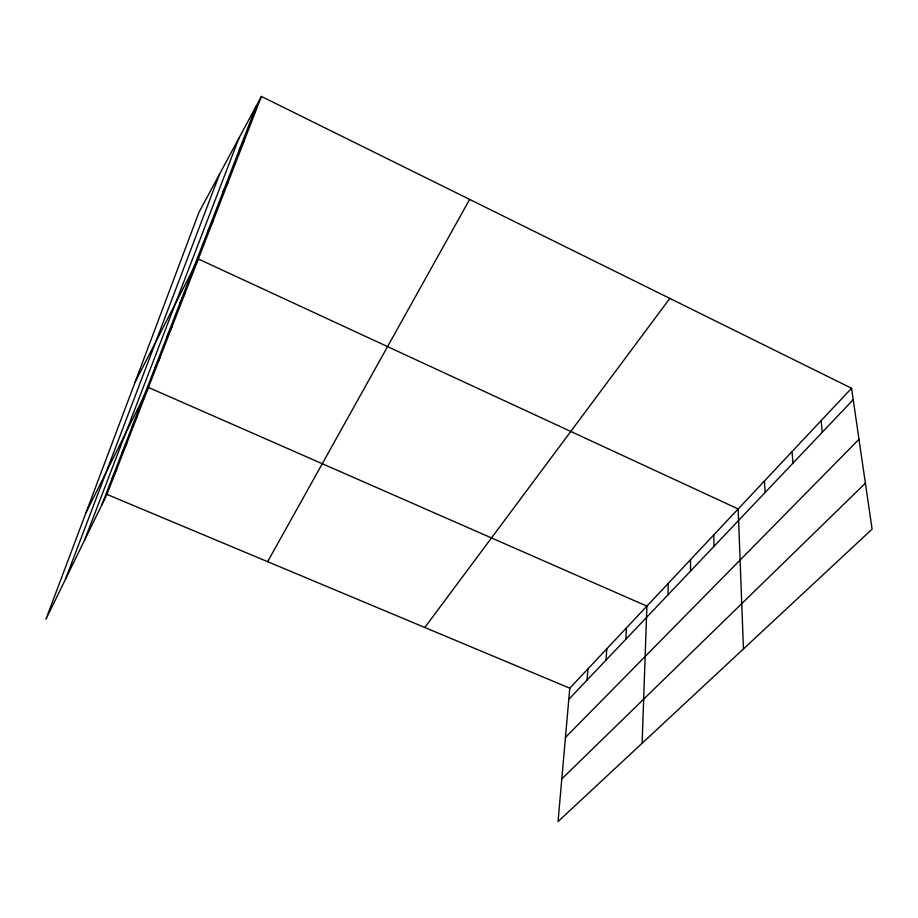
<?xml version="1.0" encoding="UTF-8"?>
<svg xmlns="http://www.w3.org/2000/svg" width="918" height="918" viewBox="0 0 918 918"><rect width="100%" height="100%" fill="white"/><g stroke="black" fill="none" stroke-linecap="round" stroke-linejoin="round"><path stroke-width="1.38" d="M690.508 571.099L690.52 559.682M668.029 594.784L668.235 583.4M642.13 743.259L646.892 606.121L148.452 387.453L85.959 512.783M625.869 639.203L626.432 627.912M606.075 660.053L606.787 648.819M587.072 680.077L587.922 668.901M851.548 388.257L569.791 688.202L558.041 821.553L872.1 529.158L851.548 388.257L261.412 96.447L198.965 212.322L45.9 619.294L106.947 494.4L261.412 96.447M65.511 579.155L219.528 174.168M84.513 540.277L238.99 138.044M101.887 504.739L256.409 105.719M111.583 479.712L116.655 469.373M121.692 453.595L126.799 443.256M132.272 426.296L137.379 415.98M154.912 367.82L160.053 357.584M167.053 336.47L172.194 326.292M179.802 303.56L184.943 293.462M135.118 382.095L198.322 258.979L738.164 508.962L743.454 648.934M207.72 231.451L212.838 221.582M223.051 191.862L228.146 182.154M239.254 150.013L244.303 140.5M267.643 561.69L469.637 199.413M424.804 627.499L669.83 298.407M568.804 699.321L853.212 399.686M565.454 737.429L858.996 439.297M561.793 778.923L865.399 483.201M106.947 494.4L569.791 688.202M821.036 420.742L822.344 432.206M792.039 451.61L793.026 463.097M764.442 480.986L765.142 492.473M713.802 534.896L714.009 546.348"/></g></svg>
